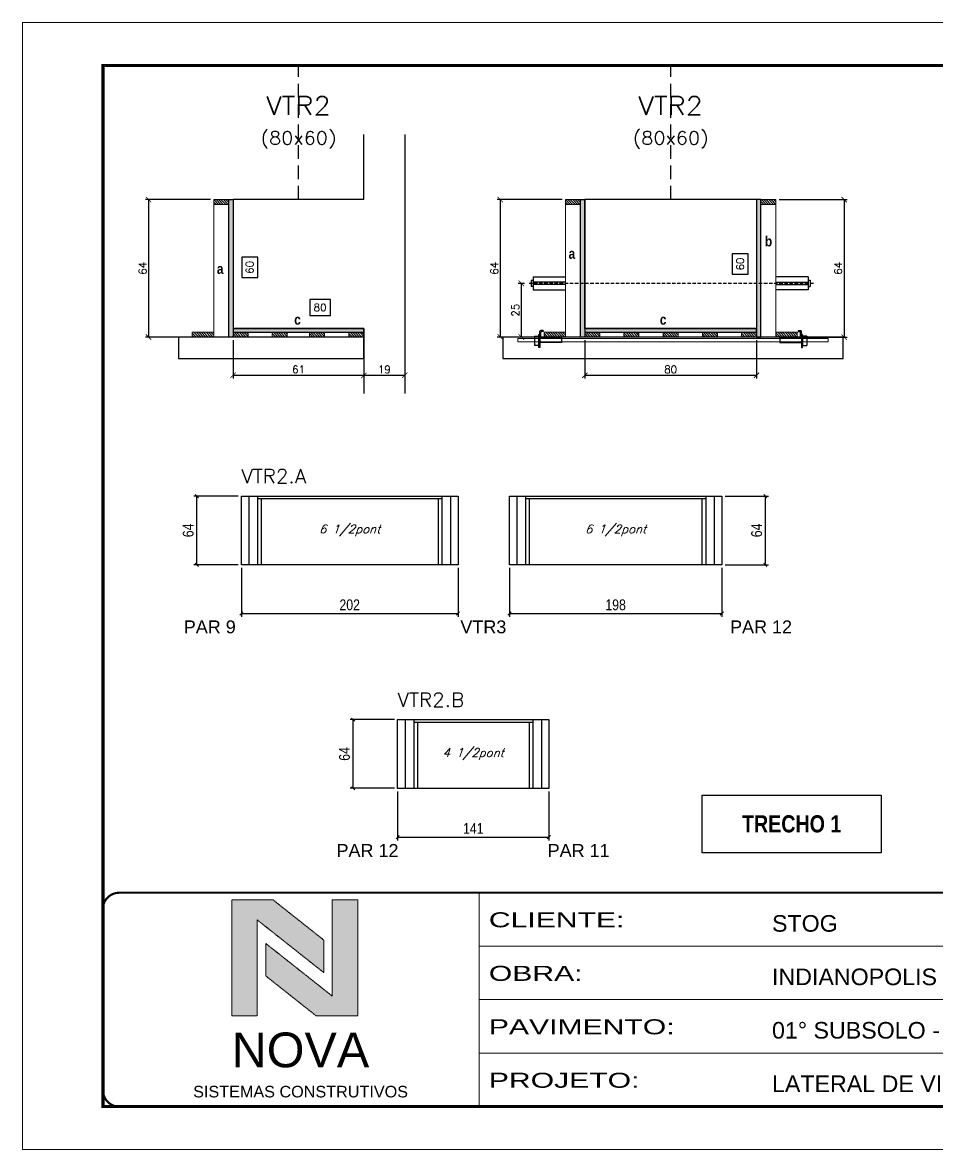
# Model space of a CAD drawing. Extents: x 0 to 6325, y 5574 to 19307.
# Drawn here: x 4755 to 5607, y 7871 to 8921 of the extents above; entities that cross this region are included whole.
import ezdxf
from ezdxf.enums import TextEntityAlignment as Align

# ---------------------------------------------------------------- set-up
doc = ezdxf.new("R2010")
doc.units = 0
for name, pattern in [('CONTINUO', [0]), ('DASHED', [0.75, 0.5, -0.25]), ('HIDDEN', [9.525, 6.35, -3.175])]:
    doc.linetypes.add(name, pattern=pattern)
for name, color, linetype in [('1', 1, 'Continuous'), ('5', 5, 'Continuous'), ('barrote', 251, 'Continuous'), ('COTA', 241, 'Continuous'), ('Cota Seção (2x)', 4, 'Continuous'), ('detalhes', 4, 'Continuous'), ('Hachura', 253, 'Continuous'), ('NOMENCLATURA', 7, 'Continuous'), ('Painéis', 200, 'Continuous'), ('presilha', 1, 'Continuous'), ('SARR_2.2x7', 40, 'Continuous'), ('SARR_3.5x7', 81, 'Continuous'), ('TENSOR', 3, 'Continuous'), ('texto', 7, 'Continuous'), ('Texto de Titulo', 7, 'Continuous'), ('Texto Qtd Sarr', 242, 'Continuous')]:
    doc.layers.add(name, color=color, linetype=linetype)
for name, color, linetype, lineweight in [('CARIMBO-LEGENDA', 75, 'Continuous', 15), ('CONCRETO', 251, 'Continuous', 25), ('Folhas', 255, 'Continuous', 9), ('Madeira', 126, 'Continuous', 18), ('SARRAFO DE PRESSAO', 251, 'DASHED', 9), ('SCO-___-LAJ', 2, 'Continuous', 0), ('Texto Seção', 7, 'Continuous', 15)]:
    doc.layers.add(name, color=color, linetype=linetype, lineweight=lineweight)
doc.styles.add('arial', font='arial.ttf')
doc.styles.add('COTA TECNICA', font='techl___.ttf', dxfattribs={"height": 10})
doc.styles.add('REGUA-120', font='ROMANS.shx', dxfattribs={"height": 15})
doc.styles.add('ROMANC', font='techb___.ttf', dxfattribs={"height": 2.5})
doc.styles.add('Romans', font='romans.shx')
doc.styles.get("Standard").update_dxf_attribs({"font": 'arial.ttf'})
doc.styles.add('TECNICA', font='techb___.ttf', dxfattribs={"height": 10})
doc.styles.add('Tecnologia', font='')
doc.styles.get('Tecnologia').set_extended_font_data('Forgotten Futurist')
doc.dimstyles.new('Cota Seção (2x)', dxfattribs={"dimtxt": 7, "dimasz": 5, "dimexe": 3, "dimexo": 3, "dimgap": 2, "dimtad": 3, "dimdec": 1, "dimlfac": 0.5, "dimzin": 12, "dimdsep": 46, "dimtxsty": 'Romans', "dimblk": 'ARCHTICK', "dimcen": 0, "dimclrd": 4, "dimclre": 4, "dimclrt": 1, "dimadec": 1, "dimazin": 3, "dimtfac": 1, "dimtdec": 1, "dimtmove": 0, "dimatfit": 3, "dimldrblk": 'OBLIQUE', "dimfxl": 1, "dimtolj": 1, "dimtzin": 12, "dimarcsym": 0})
doc.dimstyles.new('Cota Seção interna', dxfattribs={"dimtxt": 7, "dimasz": 6, "dimexe": 0.18, "dimexo": 2, "dimgap": -4, "dimtad": 3, "dimdec": 1, "dimlfac": 0.5, "dimzin": 12, "dimdsep": 46, "dimtxsty": 'Romans', "dimblk": 'ARCHTICK', "dimcen": 0.09, "dimse1": 1, "dimse2": 1, "dimsd1": 1, "dimsd2": 1, "dimclrd": 180, "dimclre": 5, "dimclrt": 1, "dimadec": 0, "dimazin": 3, "dimtfac": 1, "dimtdec": 1, "dimtofl": 0, "dimtmove": 0, "dimatfit": 3, "dimldrblk": 'ARCHTICK', "dimfxl": 1, "dimtolj": 1, "dimtzin": 0, "dimarcsym": 0})
doc.dimstyles.new('PAINEL', dxfattribs={"dimtxt": 10, "dimasz": 3, "dimexe": 3, "dimexo": 3, "dimgap": 3, "dimtad": 1, "dimdec": 1, "dimzin": 12, "dimdsep": 46, "dimtxsty": 'COTA TECNICA', "dimblk1": 'OBLIQUE', "dimblk2": 'OBLIQUE', "dimsah": 1, "dimcen": 0.9, "dimclrd": 4, "dimclre": 4, "dimclrt": 240, "dimadec": 1, "dimazin": 3, "dimtfac": 1, "dimtdec": 1, "dimtmove": 0, "dimatfit": 3, "dimfxl": 1, "dimtolj": 1, "dimtzin": 12, "dimarcsym": 0})

# ---------------------------------------------------------------- blocks, each defined once
blk = doc.blocks.new('A$C64660E27')
at = {"layer": 'COTA', "true_color": 0x1a1a1a}
h = blk.add_hatch(color=250, dxfattribs=at)
h.dxf.hatch_style = 1
h.paths.add_polyline_path([(185.4, -11.6), (142.4, -11.6), (142.4, -131.6), (168.8, -131.6), (168.8, -32.2), (237.7, -86.7), (237.7, -53)])
at = {"layer": 'COTA'}
h = blk.add_hatch(color=20, dxfattribs=at)
h.dxf.hatch_style = 1
h.paths.add_polyline_path([(273, -11.4), (246.6, -11.4), (246.6, -111.1), (177.7, -56.6), (177.7, -90.2), (230, -131.6), (273, -131.6)])
for p, q in [((142.4, -131.6), (142.4, -11.6)), ((142.4, -11.6), (185.4, -11.6)), ((185.4, -11.6), (237.7, -53)), ((273, -11.4), (246.6, -11.4)), ((246.6, -111.1), (246.6, -11.4)), ((273, -11.4), (273, -131.6)), ((168.8, -32.2), (237.7, -86.7)), ((168.8, -131.6), (168.8, -32.2)), ((246.6, -111.1), (177.7, -56.6)), ((177.7, -90.2), (177.7, -56.6)), ((237.7, -86.7), (237.7, -53)), ((230, -131.6), (177.7, -90.2)), ((142.4, -131.6), (168.8, -131.6)), ((273, -131.6), (230, -131.6))]:
    blk.add_line(p, q)
at = {"layer": 'CARIMBO-LEGENDA', "color": 7, "linetype": 'Continuous', "ltscale": 100, "style": 'arial'}
blk.add_text('NOVA', height=36, dxfattribs=at).set_placement((142.4, -184.8))
at = {"layer": 'CARIMBO-LEGENDA', "color": 7, "linetype": 'Continuous', "style": 'arial'}
blk.add_text('SISTEMAS CONSTRUTIVOS', height=12, dxfattribs=at).set_placement((102.5, -216))
blk = doc.blocks.new('9999999999')
at = {"color": 30, "linetype": 'CONTINUO'}
for p, q in [((98564.6, 34230.2), (98564.6, 34429.4)), ((98564.6, 34379.6), (99584, 34379.6)), ((98564.6, 34329.8), (99488, 34329.8)), ((98564.6, 34280), (99488, 34280))]:
    blk.add_line(p, q, dxfattribs=at)
at = {"color": 30, "linetype": 'CONTINUO', "const_width": 2}
blk.add_lwpolyline([(99584, 34230.2), (99584, 34414.4, 0.414214), (99569, 34429.4), (98229, 34429.4, 0.414214), (98214, 34414.4), (98214, 34245.2, 0.414214), (98229, 34230.2), (99584, 34230.2)], format="xyb", dxfattribs=at)
at = {"layer": 'Folhas'}
blk.add_lwpolyline([(98139, 34190.2), (99624, 34190.2), (99624, 35240.2), (98139, 35240.2)], close=True, dxfattribs=at)
at = {"layer": 'Folhas', "color": 30, "const_width": 3}
blk.add_lwpolyline([(98214, 34230.2), (99584, 34230.2), (99584, 35200.2), (98214, 35200.2)], close=True, dxfattribs=at)
at = {"xscale": 0.9, "yscale": 0.9, "zscale": 0.9}
blk.add_blockref('A$C64660E27', (98205.8, 34433.1), dxfattribs=at)
at = {"color": 7, "linetype": 'Continuous', "ltscale": 5, "style": 'arial'}
for s, height, p in [('STOG', 15.48, (98837.7, 34393.1)), ('INDIANOPOLIS', 15.483, (98837.7, 34343.3)), ('01° SUBSOLO - PERIFERIA - TRECHO 1', 15.483, (98837.7, 34293.5)), ('LATERAL DE VIGAS', 15.483, (98837.7, 34243.7))]:
    blk.add_text(s, height=height, dxfattribs=at).set_placement(p)
at = {"layer": 'Folhas', "color": 7, "style": 'Tecnologia', "width": 1.5}
for s, p in [('CLIENTE:', (98573.7, 34397.2)), ('OBRA:', (98573.7, 34347.3)), ('PAVIMENTO:', (98573.7, 34297.5)), ('PROJETO:', (98573.7, 34247.7))]:
    blk.add_text(s, height=14, dxfattribs=at).set_placement(p)
blk = doc.blocks.new('_ArchTick')
at = {"color": 0, "linetype": 'ByBlock', "const_width": 0.15}
blk.add_lwpolyline([(-0.5, -0.5), (0.5, 0.5)], dxfattribs=at)
blk = doc.blocks.new('*D3567')
at = {"layer": 'COTA', "color": 4, "lineweight": -2, "transparency": 16777216}
for p, q in [((4930.3, 8756.4), (4869.5, 8756.4)), ((4872.5, 8756.4), (4872.5, 8628.4)), ((4930.3, 8628.4), (4869.5, 8628.4))]:
    blk.add_line(p, q, dxfattribs=at)
at = {"layer": 'Defpoints', "color": 0, "transparency": 16777216}
for p in [(4933.3, 8756.4), (4872.5, 8628.4), (4933.3, 8628.4)]:
    blk.add_point(p, dxfattribs=at)
at = {"layer": 'COTA', "color": 4, "lineweight": -2, "transparency": 16777216, "xscale": 5, "yscale": 5, "zscale": 5}
for p, rotation in [((4872.5, 8756.4), 90), ((4872.5, 8628.4), 270)]:
    blk.add_blockref('_ArchTick', p, dxfattribs=dict(at, rotation=rotation))
at = {"layer": 'COTA', "color": 1, "transparency": 16777216, "insert": (4867, 8692.4), "char_height": 7, "attachment_point": 5, "rotation": 90, "style": 'Romans'}
blk.add_mtext('\\A1;64', dxfattribs=at)
blk = doc.blocks.new('_Oblique')
at = {"layer": '1', "color": 0, "lineweight": -2}
blk.add_line((-0.5, -0.5), (0.5, 0.5), dxfattribs=at)
blk = doc.blocks.new('*D3568')
at = {"layer": 'COTA', "color": 4, "lineweight": -2, "transparency": 16777216}
for p, q in [((4951.3, 8625.4), (4951.3, 8589.7)), ((5073.3, 8625.4), (5073.3, 8589.7)), ((4951.3, 8592.7), (5073.3, 8592.7))]:
    blk.add_line(p, q, dxfattribs=at)
at = {"layer": 'Defpoints', "color": 0, "transparency": 16777216}
for p in [(4951.3, 8628.4), (5073.3, 8628.4), (5073.3, 8592.7)]:
    blk.add_point(p, dxfattribs=at)
at = {"layer": 'COTA', "color": 4, "lineweight": -2, "transparency": 16777216, "xscale": 5, "yscale": 5, "zscale": 5, "rotation": 180}
blk.add_blockref('_ArchTick', (4951.3, 8592.7), dxfattribs=at)
at = {"layer": 'COTA', "color": 4, "lineweight": -2, "transparency": 16777216, "xscale": 5, "yscale": 5, "zscale": 5}
blk.add_blockref('_ArchTick', (5073.3, 8592.7), dxfattribs=at)
at = {"layer": 'COTA', "color": 1, "transparency": 16777216, "insert": (5012.3, 8598.2), "char_height": 7, "attachment_point": 5, "style": 'Romans'}
blk.add_mtext('\\A1;61', dxfattribs=at)
blk = doc.blocks.new('titulo1')
at = {"layer": 'Defpoints', "color": 252, "linetype": 'HIDDEN', "ltscale": 2}
blk.add_line((0, 0), (0, 125), dxfattribs=at)
at = {"layer": 'Defpoints', "style": 'Romans', "oblique": 15}
blk.add_attdef('FOLHA', text='', height=10, dxfattribs=at).set_placement((0, 15.6), align=Align.MIDDLE_CENTER)
at = {"layer": 'Texto Qtd Sarr', "color": 3, "style": 'Romans', "oblique": 15}
for tag, height, p in [('TITULO', 17, (0, 71.4)), ('SEÇÃO', 12, (0, 41.5))]:
    blk.add_attdef(tag, text='', height=height, dxfattribs=at).set_placement(p, align=Align.MIDDLE_CENTER)
blk = doc.blocks.new('*D3569')
at = {"layer": 'Cota Seção (2x)', "color": 180, "lineweight": -2, "transparency": 16777216}
for p, q in [((4974.3, 8702.7), (4959.3, 8702.7)), ((4959.3, 8702.7), (4959.3, 8683.7)), ((4974.3, 8683.7), (4974.3, 8702.7)), ((4959.3, 8683.7), (4974.3, 8683.7))]:
    blk.add_line(p, q, dxfattribs=at)
at = {"layer": 'Defpoints', "color": 0, "transparency": 16777216}
for p in [(4978.3, 8756.4), (4989.3, 8756.4), (4989.3, 8636.4)]:
    blk.add_point(p, dxfattribs=at)
at = {"layer": 'Cota Seção (2x)', "color": 1, "transparency": 16777216, "insert": (4966.8, 8693.2), "char_height": 7, "attachment_point": 5, "rotation": 90, "style": 'Romans'}
blk.add_mtext('\\A1;60', dxfattribs=at)
blk = doc.blocks.new('*D3570')
at = {"layer": 'Cota Seção (2x)', "color": 180, "lineweight": -2, "transparency": 16777216}
for p, q in [((5042.1, 8663.4), (5022.7, 8663.4)), ((5022.7, 8663.4), (5022.7, 8648.4)), ((5042.1, 8648.4), (5042.1, 8663.4)), ((5022.7, 8648.4), (5042.1, 8648.4))]:
    blk.add_line(p, q, dxfattribs=at)
at = {"layer": 'Defpoints', "color": 0, "transparency": 16777216}
for p in [(5111.3, 8644.4), (4951.3, 8628.4), (5111.3, 8628.4)]:
    blk.add_point(p, dxfattribs=at)
at = {"layer": 'Cota Seção (2x)', "color": 1, "transparency": 16777216, "insert": (5032.4, 8655.9), "char_height": 7, "attachment_point": 5, "style": 'Romans'}
blk.add_mtext('\\A1;80', dxfattribs=at)
blk = doc.blocks.new('*D4654')
at = {"layer": 'COTA', "color": 4, "lineweight": -2, "transparency": 16777216}
for p, q in [((5073.3, 8625.4), (5073.3, 8589.7)), ((5111.3, 8625.4), (5111.3, 8589.7)), ((5073.3, 8592.7), (5111.3, 8592.7))]:
    blk.add_line(p, q, dxfattribs=at)
at = {"layer": 'Defpoints', "color": 0, "transparency": 16777216}
for p in [(5073.3, 8628.4), (5111.3, 8628.4), (5111.3, 8592.7)]:
    blk.add_point(p, dxfattribs=at)
at = {"layer": 'COTA', "color": 4, "lineweight": -2, "transparency": 16777216, "xscale": 5, "yscale": 5, "zscale": 5, "rotation": 180}
blk.add_blockref('_ArchTick', (5073.3, 8592.7), dxfattribs=at)
at = {"layer": 'COTA', "color": 4, "lineweight": -2, "transparency": 16777216, "xscale": 5, "yscale": 5, "zscale": 5}
blk.add_blockref('_ArchTick', (5111.3, 8592.7), dxfattribs=at)
at = {"layer": 'COTA', "color": 1, "transparency": 16777216, "insert": (5092.3, 8598.2), "char_height": 7, "attachment_point": 5, "style": 'Romans'}
blk.add_mtext('\\A1;19', dxfattribs=at)
blk = doc.blocks.new('*D4655')
at = {"layer": 'COTA', "color": 4, "lineweight": -2, "transparency": 16777216}
for p, q in [((4956, 8480.2), (4914.6, 8480.2)), ((4917.6, 8416.2), (4917.6, 8480.2)), ((4956, 8416.2), (4914.6, 8416.2))]:
    blk.add_line(p, q, dxfattribs=at)
at = {"layer": 'Defpoints', "color": 0, "transparency": 16777216}
for p in [(4917.6, 8480.2), (4959, 8480.2), (4959, 8416.2)]:
    blk.add_point(p, dxfattribs=at)
at = {"layer": 'COTA', "color": 4, "lineweight": -2, "transparency": 16777216, "xscale": 3, "yscale": 3, "zscale": 3}
for p, rotation in [((4917.6, 8480.2), 90), ((4917.6, 8416.2), 270)]:
    blk.add_blockref('_Oblique', p, dxfattribs=dict(at, rotation=rotation))
at = {"layer": 'COTA', "color": 240, "transparency": 16777216, "insert": (4909.5, 8448.2), "char_height": 10, "attachment_point": 5, "rotation": 90, "style": 'COTA TECNICA'}
blk.add_mtext('\\A1;64', dxfattribs=at)
blk = doc.blocks.new('*D4656')
at = {"layer": 'COTA', "color": 4, "lineweight": -2, "transparency": 16777216}
for p, q in [((4959, 8413.2), (4959, 8367.7)), ((5161, 8413.2), (5161, 8367.7)), ((4959, 8370.7), (5161, 8370.7))]:
    blk.add_line(p, q, dxfattribs=at)
at = {"layer": 'Defpoints', "color": 0, "transparency": 16777216}
for p in [(4959, 8416.2), (5161, 8416.2), (5161, 8370.7)]:
    blk.add_point(p, dxfattribs=at)
at = {"layer": 'COTA', "color": 4, "lineweight": -2, "transparency": 16777216, "xscale": 3, "yscale": 3, "zscale": 3, "rotation": 180}
blk.add_blockref('_Oblique', (4959, 8370.7), dxfattribs=at)
at = {"layer": 'COTA', "color": 4, "lineweight": -2, "transparency": 16777216, "xscale": 3, "yscale": 3, "zscale": 3}
blk.add_blockref('_Oblique', (5161, 8370.7), dxfattribs=at)
at = {"layer": 'COTA', "color": 240, "transparency": 16777216, "insert": (5060, 8378.8), "char_height": 10, "attachment_point": 5, "style": 'COTA TECNICA'}
blk.add_mtext('\\A1;202', dxfattribs=at)
blk = doc.blocks.new('*D4657')
at = {"layer": 'COTA', "color": 4, "lineweight": -2, "transparency": 16777216}
for p, q in [((5208.9, 8413.2), (5208.9, 8367.7)), ((5406.9, 8413.2), (5406.9, 8367.7)), ((5208.9, 8370.7), (5406.9, 8370.7))]:
    blk.add_line(p, q, dxfattribs=at)
at = {"layer": 'Defpoints', "color": 0, "transparency": 16777216}
for p in [(5208.9, 8416.2), (5406.9, 8416.2), (5406.9, 8370.7)]:
    blk.add_point(p, dxfattribs=at)
at = {"layer": 'COTA', "color": 4, "lineweight": -2, "transparency": 16777216, "xscale": 3, "yscale": 3, "zscale": 3, "rotation": 180}
blk.add_blockref('_Oblique', (5208.9, 8370.7), dxfattribs=at)
at = {"layer": 'COTA', "color": 4, "lineweight": -2, "transparency": 16777216, "xscale": 3, "yscale": 3, "zscale": 3}
blk.add_blockref('_Oblique', (5406.9, 8370.7), dxfattribs=at)
at = {"layer": 'COTA', "color": 240, "transparency": 16777216, "insert": (5307.9, 8378.8), "char_height": 10, "attachment_point": 5, "style": 'COTA TECNICA'}
blk.add_mtext('\\A1;198', dxfattribs=at)
blk = doc.blocks.new('*D4658')
at = {"layer": 'COTA', "color": 4, "lineweight": -2, "transparency": 16777216}
for p, q in [((5409.9, 8480.2), (5450.5, 8480.2)), ((5447.5, 8416.2), (5447.5, 8480.2)), ((5409.9, 8416.2), (5450.5, 8416.2))]:
    blk.add_line(p, q, dxfattribs=at)
at = {"layer": 'Defpoints', "color": 0, "transparency": 16777216}
for p in [(5406.9, 8480.2), (5447.5, 8480.2), (5406.9, 8416.2)]:
    blk.add_point(p, dxfattribs=at)
at = {"layer": 'COTA', "color": 4, "lineweight": -2, "transparency": 16777216, "xscale": 3, "yscale": 3, "zscale": 3}
for p, rotation in [((5447.5, 8480.2), 90), ((5447.5, 8416.2), 270)]:
    blk.add_blockref('_Oblique', p, dxfattribs=dict(at, rotation=rotation))
at = {"layer": 'COTA', "color": 240, "transparency": 16777216, "insert": (5439.4, 8448.2), "char_height": 10, "attachment_point": 5, "rotation": 90, "style": 'COTA TECNICA'}
blk.add_mtext('\\A1;64', dxfattribs=at)
blk = doc.blocks.new('*D3571')
at = {"layer": 'COTA', "color": 4, "lineweight": -2, "transparency": 16777216}
for p, q in [((5460.3, 8756.4), (5523.9, 8756.4)), ((5520.9, 8756.4), (5520.9, 8628.4)), ((5460.3, 8628.4), (5523.9, 8628.4))]:
    blk.add_line(p, q, dxfattribs=at)
at = {"layer": 'Defpoints', "color": 0, "transparency": 16777216}
for p in [(5457.3, 8756.4), (5457.3, 8628.4), (5520.9, 8628.4)]:
    blk.add_point(p, dxfattribs=at)
at = {"layer": 'COTA', "color": 4, "lineweight": -2, "transparency": 16777216, "xscale": 5, "yscale": 5, "zscale": 5}
for p, rotation in [((5520.9, 8756.4), 90), ((5520.9, 8628.4), 270)]:
    blk.add_blockref('_ArchTick', p, dxfattribs=dict(at, rotation=rotation))
at = {"layer": 'COTA', "color": 1, "transparency": 16777216, "insert": (5515.4, 8692.4), "char_height": 7, "attachment_point": 5, "rotation": 90, "style": 'Romans'}
blk.add_mtext('\\A1;64', dxfattribs=at)
blk = doc.blocks.new('*D3572')
at = {"layer": 'Cota Seção (2x)', "color": 180, "lineweight": -2, "transparency": 16777216}
for p, q in [((5431.6, 8705.9), (5416.6, 8705.9)), ((5416.6, 8705.9), (5416.6, 8686.9)), ((5431.6, 8686.9), (5431.6, 8705.9)), ((5416.6, 8686.9), (5431.6, 8686.9))]:
    blk.add_line(p, q, dxfattribs=at)
at = {"layer": 'Defpoints', "color": 0, "transparency": 16777216}
for p in [(5435.6, 8756.4), (5435.6, 8636.4), (5439.3, 8636.4)]:
    blk.add_point(p, dxfattribs=at)
at = {"layer": 'Cota Seção (2x)', "color": 1, "transparency": 16777216, "insert": (5424.1, 8696.4), "char_height": 7, "attachment_point": 5, "rotation": 90, "style": 'Romans'}
blk.add_mtext('\\A1;60', dxfattribs=at)
blk = doc.blocks.new('*D4659')
at = {"layer": 'COTA', "color": 4, "lineweight": -2, "transparency": 16777216}
for p, q in [((5279.2, 8625.4), (5279.2, 8589.7)), ((5439.3, 8625.4), (5439.3, 8589.7)), ((5279.2, 8592.7), (5439.3, 8592.7))]:
    blk.add_line(p, q, dxfattribs=at)
at = {"layer": 'Defpoints', "color": 0, "transparency": 16777216}
for p in [(5279.2, 8628.4), (5439.3, 8628.4), (5439.3, 8592.7)]:
    blk.add_point(p, dxfattribs=at)
at = {"layer": 'COTA', "color": 4, "lineweight": -2, "transparency": 16777216, "xscale": 5, "yscale": 5, "zscale": 5, "rotation": 180}
blk.add_blockref('_ArchTick', (5279.2, 8592.7), dxfattribs=at)
at = {"layer": 'COTA', "color": 4, "lineweight": -2, "transparency": 16777216, "xscale": 5, "yscale": 5, "zscale": 5}
blk.add_blockref('_ArchTick', (5439.3, 8592.7), dxfattribs=at)
at = {"layer": 'COTA', "color": 1, "transparency": 16777216, "insert": (5359.2, 8598.2), "char_height": 7, "attachment_point": 5, "style": 'Romans'}
blk.add_mtext('\\A1;80', dxfattribs=at)
blk = doc.blocks.new('*D4660')
at = {"layer": 'COTA', "color": 4, "lineweight": -2, "transparency": 16777216}
for p, q in [((5258.2, 8756.4), (5197.4, 8756.4)), ((5200.4, 8756.4), (5200.4, 8628.4)), ((5258.2, 8628.4), (5197.4, 8628.4))]:
    blk.add_line(p, q, dxfattribs=at)
at = {"layer": 'Defpoints', "color": 0, "transparency": 16777216}
for p in [(5261.2, 8756.4), (5200.4, 8628.4), (5261.2, 8628.4)]:
    blk.add_point(p, dxfattribs=at)
at = {"layer": 'COTA', "color": 4, "lineweight": -2, "transparency": 16777216, "xscale": 5, "yscale": 5, "zscale": 5}
for p, rotation in [((5200.4, 8756.4), 90), ((5200.4, 8628.4), 270)]:
    blk.add_blockref('_ArchTick', p, dxfattribs=dict(at, rotation=rotation))
at = {"layer": 'COTA', "color": 1, "transparency": 16777216, "insert": (5194.9, 8692.4), "char_height": 7, "attachment_point": 5, "rotation": 90, "style": 'Romans'}
blk.add_mtext('\\A1;64', dxfattribs=at)
blk = doc.blocks.new('*D4661')
at = {"layer": 'COTA', "color": 4, "lineweight": -2, "transparency": 16777216}
for p, q in [((5222.9, 8678.4), (5217, 8678.4)), ((5220, 8678.4), (5220, 8628.4)), ((5227.9, 8628.4), (5217, 8628.4))]:
    blk.add_line(p, q, dxfattribs=at)
at = {"layer": 'Defpoints', "color": 0, "transparency": 16777216}
for p in [(5225.9, 8678.4), (5220, 8628.4), (5230.9, 8628.4)]:
    blk.add_point(p, dxfattribs=at)
at = {"layer": 'COTA', "color": 4, "lineweight": -2, "transparency": 16777216, "xscale": 5, "yscale": 5, "zscale": 5}
for p, rotation in [((5220, 8678.4), 90), ((5220, 8628.4), 270)]:
    blk.add_blockref('_ArchTick', p, dxfattribs=dict(at, rotation=rotation))
at = {"layer": 'COTA', "color": 1, "transparency": 16777216, "insert": (5214.5, 8653.4), "char_height": 7, "attachment_point": 5, "rotation": 90, "style": 'Romans'}
blk.add_mtext('\\A1;25', dxfattribs=at)
blk = doc.blocks.new('PRESILHA METÁLICA 1')
at = {"layer": 'presilha'}
for p, q in [((7.5, 10.6), (7.5, 19.9)), ((12, 21), (8.6, 21)), ((9, 11.6), (9, 18.9)), ((12, 19.5), (9.6, 19.5)), ((12, 21), (12, 19.5)), ((0, 13), (6, 13)), ((0, 13), (0, 0)), ((6, 0), (0, 0)), ((6, 15.5), (7.5, 15.5)), ((6, -2.5), (6, 15.5)), ((6, 13), (6, 0)), ((7.5, 15.5), (7.5, -2.5)), ((37.5, 4.1), (7.5, 4.1)), ((37.5, 11), (9.6, 11)), ((37.5, 11), (37.5, 4.1)), ((7.5, -2.5), (6, -2.5))]:
    blk.add_line(p, q, dxfattribs=at)
for centre, radius, start, end in [((8.6, 19.9), 1.14, 90, 180), ((9.6, 18.9), 0.57, 90, 180), ((9.6, 11.6), 0.57, 180, 270)]:
    blk.add_arc(centre, radius, start, end, dxfattribs=at)
blk = doc.blocks.new('*D3573')
at = {"layer": 'COTA', "color": 4, "lineweight": -2, "transparency": 16777216}
for p, q in [((5101.7, 8271.9), (5060.3, 8271.9)), ((5063.3, 8207.9), (5063.3, 8271.9)), ((5101.7, 8207.9), (5060.3, 8207.9))]:
    blk.add_line(p, q, dxfattribs=at)
at = {"layer": 'Defpoints', "color": 0, "transparency": 16777216}
for p in [(5063.3, 8271.9), (5104.7, 8271.9), (5104.7, 8207.9)]:
    blk.add_point(p, dxfattribs=at)
at = {"layer": 'COTA', "color": 4, "lineweight": -2, "transparency": 16777216, "xscale": 3, "yscale": 3, "zscale": 3}
for p, rotation in [((5063.3, 8271.9), 90), ((5063.3, 8207.9), 270)]:
    blk.add_blockref('_Oblique', p, dxfattribs=dict(at, rotation=rotation))
at = {"layer": 'COTA', "color": 240, "transparency": 16777216, "insert": (5055.2, 8239.9), "char_height": 10, "attachment_point": 5, "rotation": 90, "style": 'COTA TECNICA'}
blk.add_mtext('\\A1;64', dxfattribs=at)
blk = doc.blocks.new('*D3574')
at = {"layer": 'COTA', "color": 4, "lineweight": -2, "transparency": 16777216}
for p, q in [((5104.7, 8204.9), (5104.7, 8159.4)), ((5245.7, 8204.9), (5245.7, 8159.4)), ((5104.7, 8162.4), (5245.7, 8162.4))]:
    blk.add_line(p, q, dxfattribs=at)
at = {"layer": 'Defpoints', "color": 0, "transparency": 16777216}
for p in [(5104.7, 8207.9), (5245.7, 8207.9), (5245.7, 8162.4)]:
    blk.add_point(p, dxfattribs=at)
at = {"layer": 'COTA', "color": 4, "lineweight": -2, "transparency": 16777216, "xscale": 3, "yscale": 3, "zscale": 3, "rotation": 180}
blk.add_blockref('_Oblique', (5104.7, 8162.4), dxfattribs=at)
at = {"layer": 'COTA', "color": 4, "lineweight": -2, "transparency": 16777216, "xscale": 3, "yscale": 3, "zscale": 3}
blk.add_blockref('_Oblique', (5245.7, 8162.4), dxfattribs=at)
at = {"layer": 'COTA', "color": 240, "transparency": 16777216, "insert": (5175.2, 8170.5), "char_height": 10, "attachment_point": 5, "style": 'COTA TECNICA'}
blk.add_mtext('\\A1;141', dxfattribs=at)

msp = doc.modelspace()

# ---------------------------------------------------------------- hatches: boundary and pattern name
at = {"layer": 'Hachura'}
h = msp.add_hatch(dxfattribs=at)
h.set_pattern_fill('ANSI31', color=256, scale=0.5, angle=270, style=0)
h.set_pattern_definition([(315, (27907.9203, 448.7554), (1.12253202, 1.12253202), [])])
h.paths.add_polyline_path([(4947.3, 8752), (4947.3, 8756.4), (4933.3, 8756.4), (4933.3, 8752)])
h = msp.add_hatch(color=256, dxfattribs=at)
h.dxf.hatch_style = 1
h.paths.add_polyline_path([(4947.3, 8756.4), (4951.3, 8756.4), (4951.3, 8628.4), (4947.3, 8628.4)])
h = msp.add_hatch(dxfattribs=at)
h.set_pattern_fill('ANSI31', color=256, scale=0.5, angle=270, style=0)
h.set_pattern_definition([(315, (28235.8136, 448.7554), (1.12253202, 1.12253202), [])])
h.paths.add_polyline_path([(5275.19, 8752), (5275.19, 8756.4), (5261.19, 8756.4), (5261.19, 8752)])
h = msp.add_hatch(color=256, dxfattribs=at)
h.dxf.hatch_style = 1
h.paths.add_polyline_path([(5275.19, 8756.4), (5279.19, 8756.4), (5279.19, 8628.4), (5275.19, 8628.4)])
h = msp.add_hatch(color=256, dxfattribs=at)
h.dxf.hatch_style = 1
h.paths.add_polyline_path([(5443.28, 8756.4), (5439.28, 8756.4), (5439.28, 8628.4), (5443.28, 8628.4)])
h = msp.add_hatch(dxfattribs=at)
h.set_pattern_fill('ANSI31', color=256, scale=0.5, angle=270, style=0)
h.set_pattern_definition([(315, (28357.8973, 448.7554), (1.12253202, 1.12253202), [])])
h.paths.add_polyline_path([(5443.28, 8752), (5443.28, 8756.4), (5457.28, 8756.4), (5457.28, 8752)])
h = msp.add_hatch(dxfattribs=at)
h.set_pattern_fill('ANSI31', color=256, scale=0.5, angle=270, style=0)
h.set_pattern_definition([(315, (27907.9203, 398.7554), (1.12253202, 1.12253202), [])])
h.paths.add_polyline_path([(4913.3, 8628.4), (4913.3, 8632.8), (4933.3, 8632.8), (4933.3, 8628.4)])
h = msp.add_hatch(color=256, dxfattribs=at)
h.dxf.hatch_style = 1
h.paths.add_polyline_path([(5073.3, 8636.4), (4951.3, 8636.4), (4951.3, 8632.8), (5073.3, 8632.8)])
h = msp.add_hatch(dxfattribs=at)
h.set_pattern_fill('ANSI31', color=256, scale=0.5, angle=270, style=0)
h.set_pattern_definition([(315, (4323.3838, 2367.1502), (1.122532, 1.122532), [])])
h.paths.add_polyline_path([(4951.3, 8628.4), (4951.3, 8632.8), (4965.3, 8632.8), (4965.3, 8628.4)])
h = msp.add_hatch(dxfattribs=at)
h.set_pattern_fill('ANSI31', color=256, scale=0.5, angle=270, style=0)
h.set_pattern_definition([(315, (4359.9197, 2367.1502), (1.122532, 1.122532), [])])
h.paths.add_polyline_path([(4987.84, 8628.4), (4987.84, 8632.8), (5001.84, 8632.8), (5001.84, 8628.4)])
h = msp.add_hatch(dxfattribs=at)
h.set_pattern_fill('ANSI31', color=256, scale=0.5, angle=270, style=0)
h.set_pattern_definition([(315, (4394.609, 2367.1502), (1.122532, 1.122532), [])])
h.paths.add_polyline_path([(5022.53, 8628.4), (5022.53, 8632.8), (5036.53, 8632.8), (5036.53, 8628.4)])
h = msp.add_hatch(dxfattribs=at)
h.set_pattern_fill('ANSI31', color=256, scale=0.5, angle=270, style=0)
h.set_pattern_definition([(315, (4431.3839, 2367.1502), (1.122532, 1.122532), [])])
h.paths.add_polyline_path([(5059.3, 8628.4), (5059.3, 8632.8), (5073.3, 8632.8), (5073.3, 8628.4)])
h = msp.add_hatch(dxfattribs=at)
h.set_pattern_fill('ANSI31', color=256, scale=0.5, angle=270, style=0)
h.set_pattern_definition([(315, (28235.8136, 398.7554), (1.12253202, 1.12253202), [])])
h.paths.add_polyline_path([(5241.19, 8628.4), (5241.19, 8632.8), (5261.19, 8632.8), (5261.19, 8628.4)])
h = msp.add_hatch(color=256, dxfattribs=at)
h.dxf.hatch_style = 1
h.paths.add_polyline_path([(5439.28, 8636.4), (5279.19, 8636.4), (5279.19, 8632.8), (5439.28, 8632.8)])
h = msp.add_hatch(dxfattribs=at)
h.set_pattern_fill('ANSI31', color=256, scale=0.5, angle=270, style=0)
h.set_pattern_definition([(315, (4651.2771, 2367.1502), (1.122532, 1.122532), [])])
h.paths.add_polyline_path([(5279.19, 8628.4), (5279.19, 8632.8), (5293.19, 8632.8), (5293.19, 8628.4)])
h = msp.add_hatch(dxfattribs=at)
h.set_pattern_fill('ANSI31', color=256, scale=0.5, angle=270, style=0)
h.set_pattern_definition([(315, (4654.7771, 2367.1502), (1.122532, 1.122532), [])])
h.paths.add_polyline_path([(5315.71, 8628.4), (5315.71, 8632.8), (5329.71, 8632.8), (5329.71, 8628.4)])
h = msp.add_hatch(dxfattribs=at)
h.set_pattern_fill('ANSI31', color=256, scale=0.5, angle=270, style=0)
h.set_pattern_definition([(315, (4658.2771, 2367.1502), (1.122532, 1.122532), [])])
h.paths.add_polyline_path([(5352.24, 8628.4), (5352.24, 8632.8), (5366.24, 8632.8), (5366.24, 8628.4)])
h = msp.add_hatch(dxfattribs=at)
h.set_pattern_fill('ANSI31', color=256, scale=0.5, angle=270, style=0)
h.set_pattern_definition([(315, (4661.7771, 2367.1502), (1.122532, 1.122532), [])])
h.paths.add_polyline_path([(5388.76, 8628.4), (5388.76, 8632.8), (5402.76, 8632.8), (5402.76, 8628.4)])
h = msp.add_hatch(dxfattribs=at)
h.set_pattern_fill('ANSI31', color=256, scale=0.5, angle=270, style=0)
h.set_pattern_definition([(315, (4665.2771, 2367.1502), (1.122532, 1.122532), [])])
h.paths.add_polyline_path([(5439.28, 8628.4), (5439.28, 8632.8), (5425.28, 8632.8), (5425.28, 8628.4)])
h = msp.add_hatch(dxfattribs=at)
h.set_pattern_fill('ANSI31', color=256, scale=0.5, angle=270, style=0)
h.set_pattern_definition([(315, (28357.8973, 398.7554), (1.12253202, 1.12253202), [])])
h.paths.add_polyline_path([(5477.28, 8628.4), (5477.28, 8632.8), (5457.28, 8632.8), (5457.28, 8628.4)])

# ---------------------------------------------------------------- linework, layer by layer
at = {"ltscale": 3}
for p, q in [((5231.19, 8684.37), (5231.19, 8672.37)), ((5231.19, 8684.37), (5261.19, 8684.37)), ((5487.28, 8684.37), (5457.28, 8684.37)), ((5487.28, 8684.37), (5487.28, 8672.37)), ((5229.19, 8681.37), (5229.19, 8675.37)), ((5229.19, 8681.37), (5231.19, 8681.37)), ((5231.19, 8675.37), (5229.19, 8675.37)), ((5261.19, 8679.37), (5231.19, 8679.37)), ((5261.19, 8677.37), (5231.19, 8677.37)), ((5457.28, 8679.37), (5487.28, 8679.37)), ((5457.28, 8677.37), (5487.28, 8677.37)), ((5487.28, 8681.37), (5489.28, 8681.37)), ((5487.28, 8675.37), (5489.28, 8675.37)), ((5489.28, 8681.37), (5489.28, 8675.37)), ((5231.19, 8672.37), (5261.19, 8672.37)), ((5487.28, 8672.37), (5457.28, 8672.37))]:
    msp.add_line(p, q, dxfattribs=at)
at = {"layer": 'barrote'}
for points in [[(4900.54, 8608.4), (5073.3, 8608.4), (5073.3, 8628.4), (4900.54, 8628.4)], [(5202.8, 8608.4), (5520.07, 8608.4), (5520.07, 8628.4), (5202.8, 8628.4)]]:
    msp.add_lwpolyline(points, close=True, dxfattribs=at)
at = {"layer": 'CONCRETO'}
for p, q in [((5073.3, 8756.4), (5073.3, 8816.93)), ((5073.3, 8756.4), (4951.3, 8756.4)), ((4951.3, 8756.4), (4951.3, 8636.4)), ((5279.19, 8636.4), (5279.19, 8756.4)), ((4951.3, 8636.4), (5073.3, 8636.4)), ((5073.3, 8636.4), (5073.3, 8575.86)), ((5279.19, 8636.4), (5439.28, 8636.4)), ((5439.28, 8636.4), (5439.28, 8628.4))]:
    msp.add_line(p, q, dxfattribs=at)
for points in [[(5111.3, 8816.93), (5111.3, 8575.86)], [(5439.28, 8756.4), (5279.19, 8756.4)]]:
    msp.add_lwpolyline(points, dxfattribs=at)
at = {"layer": 'COTA'}
msp.add_lwpolyline([(5388.65, 8201.52), (5555.42, 8201.52), (5555.42, 8147.86), (5388.65, 8147.86)], close=True, dxfattribs=at)
at = {"layer": 'Madeira'}
for points in [[(4947.3, 8752), (4947.3, 8756.4), (4933.3, 8756.4), (4933.3, 8752)], [(4947.3, 8756.4), (4933.3, 8756.4), (4933.3, 8628.4), (4947.3, 8628.4)], [(5275.19, 8752), (5275.19, 8756.4), (5261.19, 8756.4), (5261.19, 8752)], [(5275.19, 8756.4), (5261.19, 8756.4), (5261.19, 8628.4), (5275.19, 8628.4)], [(5443.28, 8752), (5443.28, 8756.4), (5457.28, 8756.4), (5457.28, 8752)], [(5443.28, 8756.4), (5457.28, 8756.4), (5457.28, 8628.4), (5443.28, 8628.4)], [(4913.3, 8628.4), (4913.3, 8632.8), (4933.3, 8632.8), (4933.3, 8628.4)], [(4951.3, 8628.4), (4951.3, 8632.8), (4965.3, 8632.8), (4965.3, 8628.4)], [(4987.84, 8628.4), (4987.84, 8632.8), (5001.84, 8632.8), (5001.84, 8628.4)], [(5022.53, 8628.4), (5022.53, 8632.8), (5036.53, 8632.8), (5036.53, 8628.4)], [(5059.3, 8628.4), (5059.3, 8632.8), (5073.3, 8632.8), (5073.3, 8628.4)], [(5241.19, 8628.4), (5241.19, 8632.8), (5261.19, 8632.8), (5261.19, 8628.4)], [(5279.19, 8628.4), (5279.19, 8632.8), (5293.19, 8632.8), (5293.19, 8628.4)], [(5315.71, 8628.4), (5315.71, 8632.8), (5329.71, 8632.8), (5329.71, 8628.4)], [(5352.24, 8628.4), (5352.24, 8632.8), (5366.24, 8632.8), (5366.24, 8628.4)], [(5388.76, 8628.4), (5388.76, 8632.8), (5402.76, 8632.8), (5402.76, 8628.4)], [(5439.28, 8628.4), (5439.28, 8632.8), (5425.28, 8632.8), (5425.28, 8628.4)], [(5477.28, 8628.4), (5477.28, 8632.8), (5457.28, 8632.8), (5457.28, 8628.4)]]:
    msp.add_lwpolyline(points, close=True, dxfattribs=at)
at = {"layer": 'Painéis', "linetype": 'ByBlock'}
for p, q in [((5104.71, 8271.86), (5245.71, 8271.86)), ((5104.71, 8207.86), (5104.71, 8271.86)), ((5245.71, 8271.86), (5245.71, 8207.86)), ((5245.71, 8207.86), (5104.71, 8207.86))]:
    msp.add_line(p, q, dxfattribs=at)
at = {"layer": 'Painéis'}
for points in [[(4947.3, 8756.4), (4951.3, 8756.4), (4951.3, 8628.4), (4947.3, 8628.4)], [(5275.19, 8756.4), (5279.19, 8756.4), (5279.19, 8628.4), (5275.19, 8628.4)], [(5443.28, 8756.4), (5439.28, 8756.4), (5439.28, 8628.4), (5443.28, 8628.4)], [(5073.3, 8632.8), (5073.3, 8636.4), (4951.3, 8636.4), (4951.3, 8632.8)], [(5439.28, 8632.8), (5439.28, 8636.4), (5279.19, 8636.4), (5279.19, 8632.8)]]:
    msp.add_lwpolyline(points, close=True, dxfattribs=at)
at = {"layer": 'Painéis', "linetype": 'ByBlock'}
for points in [[(4959.02, 8480.17), (5161.02, 8480.17), (5161.02, 8416.17), (4959.02, 8416.17)], [(5208.93, 8480.17), (5406.93, 8480.17), (5406.93, 8416.17), (5208.93, 8416.17)]]:
    msp.add_lwpolyline(points, close=True, dxfattribs=at)
at = {"layer": 'SARR_2.2x7', "linetype": 'Continuous'}
for p, q in [((4966.02, 8480.17), (4966.02, 8416.17)), ((4974.02, 8477.97), (5146.02, 8477.97)), ((5154.02, 8480.17), (5154.02, 8416.17)), ((5215.93, 8480.17), (5215.93, 8416.17)), ((5223.93, 8477.97), (5391.93, 8477.97)), ((5399.93, 8480.17), (5399.93, 8416.17)), ((5111.71, 8271.86), (5111.71, 8207.86)), ((5119.71, 8269.66), (5230.71, 8269.66)), ((5238.71, 8271.86), (5238.71, 8207.86))]:
    msp.add_line(p, q, dxfattribs=at)
at = {"layer": 'SARR_3.5x7'}
for p, q in [((4974.02, 8480.17), (4974.02, 8416.17)), ((4977.52, 8477.97), (4977.52, 8416.17)), ((5142.52, 8477.97), (5142.52, 8416.17)), ((5146.02, 8480.17), (5146.02, 8416.17)), ((5223.93, 8480.17), (5223.93, 8416.17)), ((5227.43, 8477.97), (5227.43, 8416.17)), ((5388.43, 8477.97), (5388.43, 8416.17)), ((5391.93, 8480.17), (5391.93, 8416.17)), ((5119.71, 8271.86), (5119.71, 8207.86)), ((5123.21, 8269.66), (5123.21, 8207.86)), ((5227.21, 8269.66), (5227.21, 8207.86)), ((5230.71, 8271.86), (5230.71, 8207.86))]:
    msp.add_line(p, q, dxfattribs=at)
at = {"layer": 'SCO-___-LAJ', "color": 1}
msp.add_lwpolyline([(5216.74, 8627.07), (5506.13, 8627.07), (5506.13, 8623.87), (5216.74, 8623.87)], close=True, dxfattribs=at)
at = {"layer": 'TENSOR', "linetype": 'HIDDEN', "ltscale": 0.5}
msp.add_line((5492.28, 8678.37), (5225.89, 8678.37), dxfattribs=at)

# ---------------------------------------------------------------- block references
at = {"layer": 'presilha', "yscale": 0.6666666666666666, "zscale": 0.6666666666666666}
for p, xscale in [((5232.33, 8620.43), 0.6666666666666666), ((5486.14, 8620.43), -0.6666666666666666)]:
    msp.add_blockref('PRESILHA METÁLICA 1', p, dxfattribs=dict(at, xscale=xscale))
at = {"layer": 'SARRAFO DE PRESSAO', "color": 6, "linetype": 'ByBlock'}
msp.add_blockref('9999999999', (-93383.98, -26318.81), dxfattribs=at)
at = {"layer": 'Texto Seção'}
ref = msp.add_blockref('titulo1', (5012.3, 8756.4), dxfattribs=at)
ref.add_attrib('TITULO', 'VTR2', dxfattribs={"layer": 'Texto de Titulo', "color": 7, "height": 17, "style": 'Romans', "width": 1.1}).set_placement((5012.3, 8843.9), align=Align.MIDDLE_CENTER)
ref.add_attrib('SEÇÃO', '(80x60)', dxfattribs={"layer": 'Texto de Titulo', "color": 7, "height": 12, "style": 'Romans', "width": 1.1}).set_placement((5012.3, 8813.9), align=Align.MIDDLE_CENTER)
ref = msp.add_blockref('titulo1', (5359.24, 8756.4), dxfattribs=at)
ref.add_attrib('TITULO', 'VTR2', dxfattribs={"layer": 'Texto de Titulo', "color": 7, "height": 17, "style": 'Romans', "width": 1.1}).set_placement((5359.24, 8843.9), align=Align.MIDDLE_CENTER)
ref.add_attrib('SEÇÃO', '(80x60)', dxfattribs={"layer": 'Texto de Titulo', "color": 7, "height": 12, "style": 'Romans', "width": 1.1}).set_placement((5359.24, 8813.9), align=Align.MIDDLE_CENTER)

# ---------------------------------------------------------------- texts
at = {"layer": '5', "linetype": 'Continuous'}
for s, p in [('PAR 9', (4905.36, 8352.31)), ('VTR3', (5163.19, 8352.31)), ('PAR 12', (5414.61, 8352.31)), ('PAR 12', (5047.73, 8143.99)), ('PAR 11', (5244.56, 8143.99))]:
    msp.add_text(s, height=12, rotation=0.00004, dxfattribs=at).set_placement(p)
at = {"layer": 'detalhes', "style": 'TECNICA'}
for s, p in [('b', (5447.1, 8712.83)), ('a', (5264.08, 8701.29)), ('a', (4936.18, 8687.2)), ('c', (5008.3, 8639.89)), ('c', (5349.18, 8639.89))]:
    msp.add_text(s, height=9.6, dxfattribs=at).set_placement(p)
at = {"layer": 'NOMENCLATURA', "color": 2, "insert": (5472.04, 8174.69), "char_height": 16, "attachment_point": 5, "style": 'ROMANC'}
msp.add_mtext('TRECHO 1', dxfattribs=at)
at = {"layer": 'texto', "color": 2, "char_height": 8, "attachment_point": 5, "style": 'Romans'}
for s, insert in [('{\\Q19;\\C256;6 1/2pont}', (5060.02, 8448.17)), ('{\\Q19;\\C256;6 1/2pont}', (5307.93, 8448.17)), ('{\\Q19;\\C256;4 1/2pont}', (5175.21, 8239.86))]:
    msp.add_mtext(s, dxfattribs=dict(at, insert=insert))
at = {"layer": 'Texto Seção', "style": 'REGUA-120', "width": 1.05}
for s, p in [('VTR2.A', (4959.02, 8492.19)), ('VTR2.B', (5104.71, 8283.87))]:
    msp.add_text(s, height=13, dxfattribs=at).set_placement(p)

# ---------------------------------------------------------------- dimensions: what is measured, and where the dimension line sits
at = {"layer": 'COTA'}
for base, p1, p2, dimstyle, picture, middle in [((4872.48, 8628.4), (4933.3, 8756.4), (4933.3, 8628.4), 'Cota Seção (2x)', '*D3567', (4866.98, 8692.4)), ((5200.37, 8628.4), (5261.19, 8756.4), (5261.19, 8628.4), 'Cota Seção (2x)', '*D4660', (5194.87, 8692.4)), ((5520.91, 8628.4), (5457.28, 8756.4), (5457.28, 8628.4), 'Cota Seção (2x)', '*D3571', (5515.41, 8692.4)), ((5219.96, 8628.4), (5225.89, 8678.37), (5230.89, 8628.4), 'Cota Seção (2x)', '*D4661', (5214.46, 8653.38)), ((4917.63, 8480.17), (4959.02, 8416.17), (4959.02, 8480.17), 'PAINEL', '*D4655', (4909.53, 8448.17)), ((5447.45, 8480.17), (5406.93, 8416.17), (5406.93, 8480.17), 'PAINEL', '*D4658', (5439.35, 8448.17)), ((5063.32, 8271.86), (5104.71, 8207.86), (5104.71, 8271.86), 'PAINEL', '*D3573', (5055.22, 8239.86))]:
    dim = msp.add_linear_dim(base=base, p1=p1, p2=p2, angle=90, dimstyle=dimstyle, dxfattribs=at)
    dim.commit()
    dim.dimension.update_dxf_attribs({"geometry": picture, "text_midpoint": middle})
for base, p1, p2, dimstyle, picture, middle in [((5073.3, 8592.68), (4951.3, 8628.4), (5073.3, 8628.4), 'Cota Seção (2x)', '*D3568', (5012.3, 8598.18)), ((5111.3, 8592.68), (5073.3, 8628.4), (5111.3, 8628.4), 'Cota Seção (2x)', '*D4654', (5092.3, 8598.18)), ((5439.28, 8592.68), (5279.19, 8628.4), (5439.28, 8628.4), 'Cota Seção (2x)', '*D4659', (5359.24, 8598.18)), ((5161.02, 8370.74), (4959.02, 8416.17), (5161.02, 8416.17), 'PAINEL', '*D4656', (5060.02, 8378.84)), ((5406.93, 8370.74), (5208.93, 8416.17), (5406.93, 8416.17), 'PAINEL', '*D4657', (5307.93, 8378.84)), ((5245.71, 8162.42), (5104.71, 8207.86), (5245.71, 8207.86), 'PAINEL', '*D3574', (5175.21, 8170.5))]:
    dim = msp.add_linear_dim(base=base, p1=p1, p2=p2, dimstyle=dimstyle, dxfattribs=at)
    dim.commit()
    dim.dimension.update_dxf_attribs({"geometry": picture, "text_midpoint": middle})
at = {"layer": 'Cota Seção (2x)'}
dim = msp.add_linear_dim(base=(4978.32, 8756.4), p1=(4989.32, 8636.4), p2=(4989.32, 8756.4), angle=90, dimstyle='Cota Seção interna', dxfattribs=at)
dim.commit()
dim.dimension.update_dxf_attribs({"geometry": '*D3569', "text_midpoint": (4978.32, 8693.21), "dimtype": 160})
dim = msp.add_linear_dim(base=(5435.61, 8636.4), p1=(5435.61, 8756.4), p2=(5439.28, 8636.4), angle=90, dimstyle='Cota Seção interna', dxfattribs=at)
dim.commit()
dim.dimension.update_dxf_attribs({"geometry": '*D3572', "text_midpoint": (5424.11, 8696.4)})
dim = msp.add_linear_dim(base=(5111.3, 8644.4), p1=(4951.3, 8628.4), p2=(5111.3, 8628.4), dimstyle='Cota Seção interna', dxfattribs=at)
dim.commit()
dim.dimension.update_dxf_attribs({"geometry": '*D3570', "text_midpoint": (5032.4, 8644.4), "dimtype": 160})

doc.saveas('drawing.dxf')
